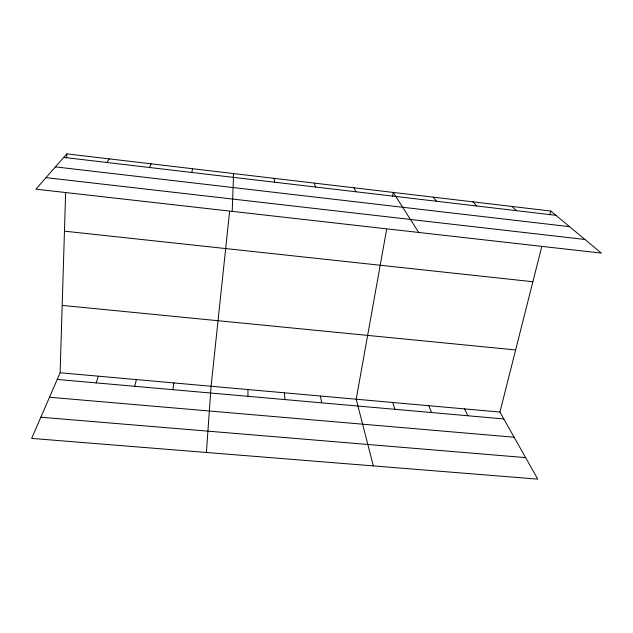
<?xml version="1.0" encoding="UTF-8"?>
<svg xmlns="http://www.w3.org/2000/svg" width="633" height="633" viewBox="0 0 633 633"><rect width="100%" height="100%" fill="white"/><g stroke="black" fill="none" stroke-linecap="round" stroke-linejoin="round"><path stroke-width="0.95" d="M541.666 246.965L499.935 412.059L537.757 479.134L31.65 438.416L60.119 372.766L65.618 193.184M66.694 157.799L66.821 153.866L550.742 211.042L601.35 253.105L35.907 189.18L66.821 153.866M232.216 211.375L233.609 173.569L233.197 177.485M206.405 452.476L211.09 386.257L229.573 211.707M172.849 389.667L173.909 382.933M386.621 229.455L356.197 399.217L373.359 465.912M392.579 196.23L393.259 192.432L418.714 232.453M191.744 172.461L192.598 168.726M134.694 386.296L136.364 379.578M549.792 214.824L550.742 211.042M96.161 382.886L98.431 376.184M149.546 167.5L151.137 163.828M106.874 162.483L109.208 158.875M40.836 417.226L525.627 457.619M49.501 397.247L514.123 437.221M57.223 379.444L503.813 418.943M60.119 372.766L499.935 412.059M62.184 305.407L515.634 349.938M64.455 231.156L532.875 281.732M45.995 177.644L584.947 239.472M63.719 157.403L555.869 215.299M55.411 166.89L569.55 226.669M512.01 206.469L516.52 210.67M472.859 201.84L476.736 205.986M433.273 197.164L436.501 201.254M464.527 408.902L467.898 415.77M353.989 187.795L355.904 191.775M428.778 405.706L431.619 412.558M392.666 402.477L394.968 409.314M314.292 183.103L315.543 187.028M320.456 396.029L321.667 402.833M274.168 178.364L274.73 182.225M284.359 392.8L285.016 399.589M247.907 389.54L248.001 396.313"/></g></svg>
